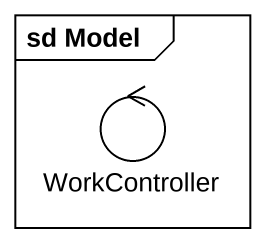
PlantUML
@startuml
mainframe sd Model
control WorkController
@enduml
